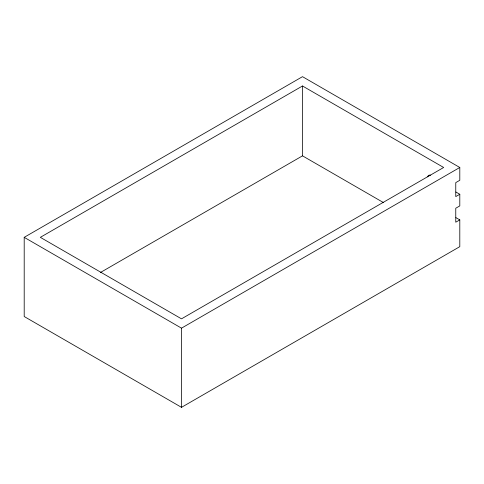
<?xml version="1.0" encoding="UTF-8"?>
<svg xmlns="http://www.w3.org/2000/svg" width="484" height="484" viewBox="0 0 484 484"><rect width="100%" height="100%" fill="white"/><g stroke="black" fill="none" stroke-linecap="round" stroke-linejoin="round"><path stroke-width="0.73" d="M24.2 237.341L302.5 76.666L459.8 167.482L459.8 180.29L455.765 182.619L455.765 196.589L459.8 194.266L459.8 205.906L455.765 208.235L455.765 222.204L459.8 219.881L459.8 246.658L181.5 407.334L24.2 316.518L24.2 237.341L181.5 328.158L459.8 167.482M302.5 85.983L40.335 237.341L181.5 318.841L443.665 167.482L302.5 85.983L302.5 155.842L100.478 272.474M455.886 192.003L459.8 194.266M455.886 217.618L459.8 219.881M302.5 155.842L383.54 202.627M181.5 328.158L181.5 407.334M427.668 176.835A5.705 3.291 60 0 1 430.524 175.19"/></g></svg>
